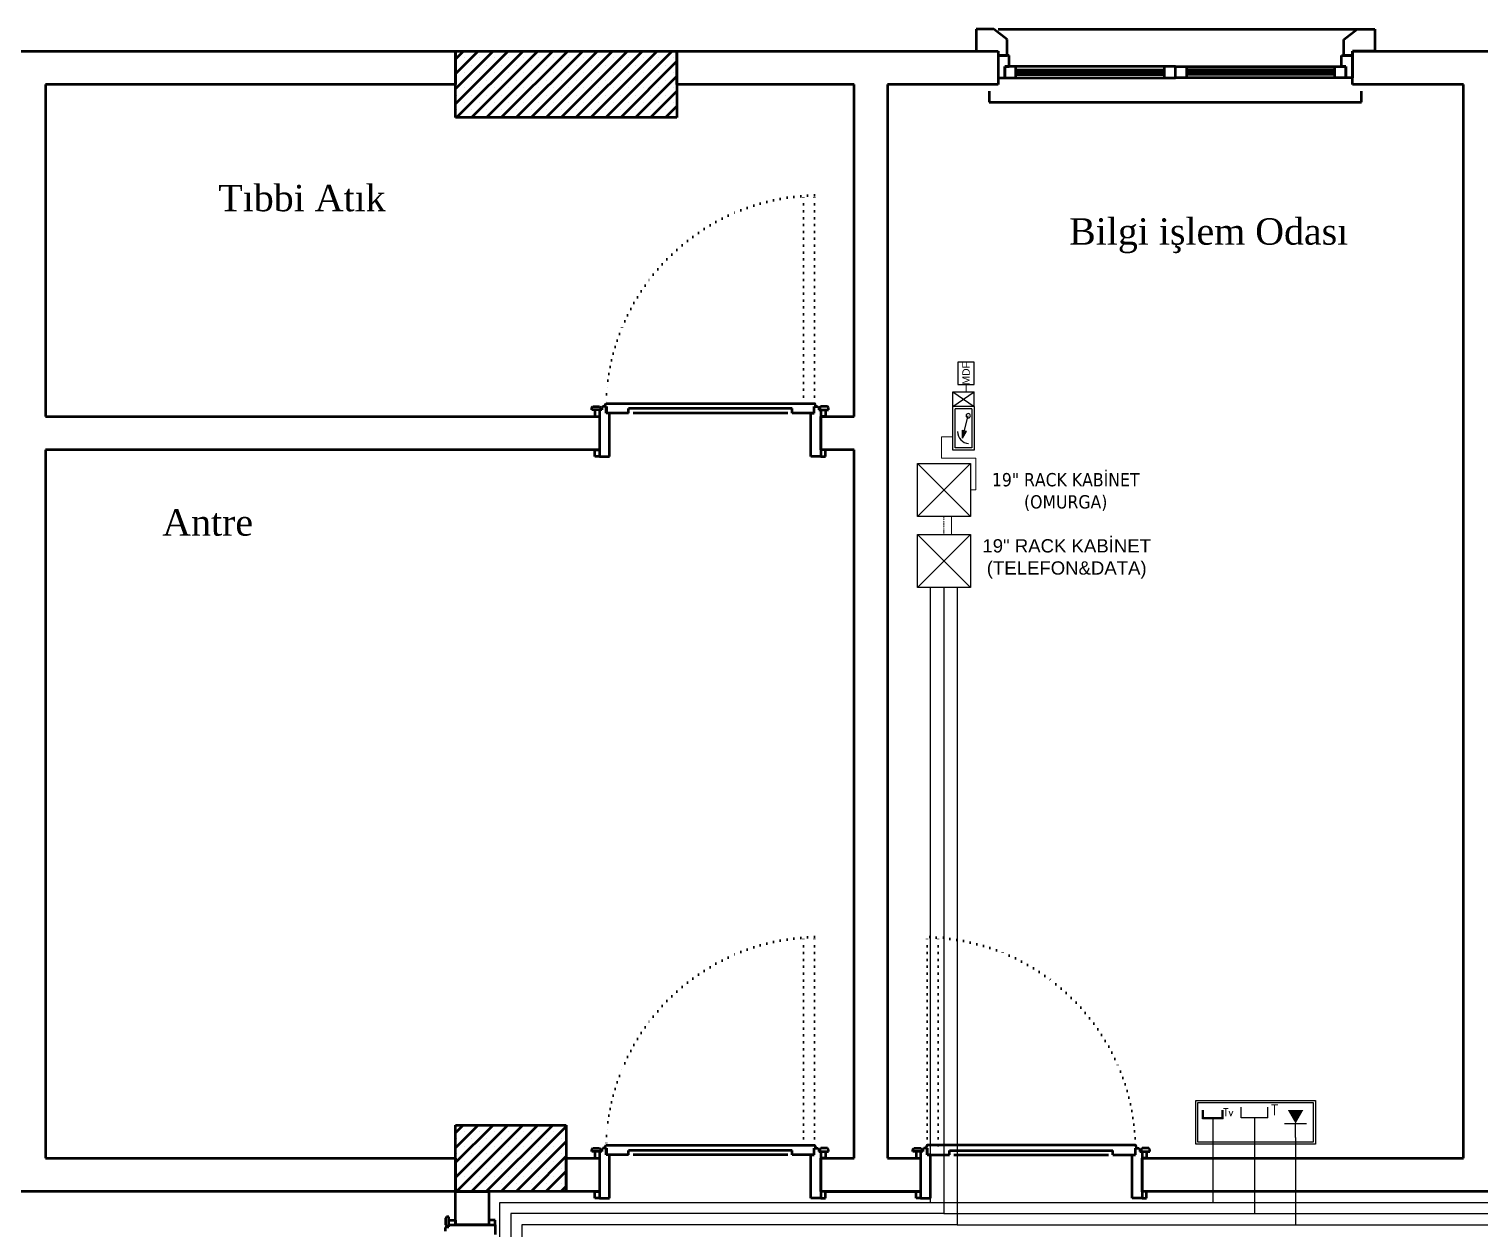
# Model space of a CAD drawing. Header units: millimetres. Extents: x 2046 to 14753, y 2361 to 29276.
# Drawn here: x 4107 to 4762, y 19104 to 19646 of the extents above; entities that cross this region are included whole.
import ezdxf
from ezdxf.enums import TextEntityAlignment as Align

# ---------------------------------------------------------------- set-up
doc = ezdxf.new("R2010")
doc.units = ezdxf.units.MM
for name, pattern in [('ACAD_ISO07W100', [3, 0, -3]), ('DASHDOT', [1, 0.5, -0.25, 0, -0.25]), ('HIDDEN', [0.375, 0.25, -0.125])]:
    doc.linetypes.add(name, pattern=pattern)
for name, color, linetype in [('-GENEL YAZI', 251, 'Continuous'), ('BLK-DATA', 2, 'Continuous'), ('BLK-TELEFON', 8, 'Continuous'), ('BLK-TELEFON YAZI', 9, 'Continuous'), ('telefon', 6, 'Continuous'), ('tv', 4, 'Continuous')]:
    doc.layers.add(name, color=color, linetype=linetype)
for name, color, linetype, lineweight in [('A.O. DUVAR', 7, 'Continuous', 50), ('C_DATA', 6, 'DASHDOT', 0), ('C_TEL', 4, 'HIDDEN', 0), ('C_TV', 3, 'Continuous', 0), ('priz', 12, 'Continuous', 25)]:
    doc.layers.add(name, color=color, linetype=linetype, lineweight=lineweight)
doc.styles.add('2A ELEKTRİK', font='swissl.ttf', dxfattribs={"height": 10})
doc.styles.add('A.O. MALZEME', font='times.ttf', dxfattribs={"height": 10})
doc.styles.add('ROMANS', font='romanstw.shx', dxfattribs={"width": 0.7})

# ---------------------------------------------------------------- blocks, each defined once
blk = doc.blocks.new('*U103')
at = {"layer": 'tv'}
for p, q in [((-7.8, 14.1), (-7.8, 20.6)), ((7.8, 14.1), (-7.8, 14.1)), ((7.8, 14.1), (-7.8, 14.1)), ((-7, 15), (-7, 20.6)), ((7, 15), (-7, 15)), ((0, 14.1), (0, 3.6)), ((7, 15), (7, 20.6)), ((7.8, 14.1), (7.8, 20.6))]:
    blk.add_line(p, q, dxfattribs=at)
blk.add_lwpolyline([(0, 3.6), (0, 0)], dxfattribs=at)
at = {"layer": 'tv', "color": 142, "style": 'ROMANS'}
blk.add_text('Tv', height=5.6, dxfattribs=at).set_placement((7.9, 16.2))
blk = doc.blocks.new('telefon')
at = {"layer": 'telefon'}
for p, q in [((-10, 15), (-10, 23)), ((10, 15), (10, 23)), ((10, 15), (-10, 15)), ((0, 15), (0, 0))]:
    blk.add_line(p, q, dxfattribs=at)
at = {"layer": 'telefon', "color": 142, "style": 'ROMANS'}
blk.add_text('T', height=8, dxfattribs=at).set_placement((12.3, 16.8))
blk = doc.blocks.new('MDF')
at = {"layer": 'BLK-TELEFON YAZI', "color": 2}
blk.add_lwpolyline([(-18.1, 0), (18.1, 0), (18.1, 26.1), (-18.1, 26.1)], close=True, dxfattribs=at)
at = {"layer": 'BLK-TELEFON YAZI', "color": 2, "style": '2A ELEKTRİK'}
blk.add_text('MDF', height=12, dxfattribs=at).set_placement((0, 13.1, 0), align=Align.MIDDLE_CENTER)
blk = doc.blocks.new('TEL. SANT.')
at = {"layer": 'BLK-TELEFON', "color": 2}
for p, q in [((-23.2, 34.2), (-46.9, 34.2)), ((-46.9, 34.2), (-46.9, 0)), ((-46.9, 34.2), (-23.2, 0)), ((-23.2, 34.2), (-46.9, 0)), ((46.9, 34.2), (-23.2, 34.2)), ((-23.2, 0), (-23.2, 34.2)), ((43.3, 30.6), (-19.6, 30.6)), ((-19.6, 3.6), (-19.6, 30.6)), ((43.3, 3.6), (43.3, 30.6)), ((46.9, 0), (46.9, 34.2)), ((-23.2, 0), (-46.9, 0)), ((-23.2, 0), (46.9, 0)), ((-19.6, 3.6), (43.3, 3.6))]:
    blk.add_line(p, q, dxfattribs=at)
at = {"layer": 'BLK-TELEFON YAZI', "color": 2}
for p, q in [((27.8, 19.1), (-8.6, 9.5)), ((27.8, 19.1), (14.8, 18.8)), ((14.8, 18.8), (16.5, 12.6)), ((24, 18.5), (16.1, 17.4)), ((27.8, 19.1), (16.5, 12.6)), ((24.4, 17.8), (16.7, 14.6))]:
    blk.add_line(p, q, dxfattribs=at)
at = {"layer": 'BLK-TELEFON YAZI', "color": 2, "extrusion": (0, 0, -1)}
blk.add_ellipse((17.5, 7.9), major_axis=(13.3, 13.3), ratio=1, start_param=-0.811892, end_param=0.728795, dxfattribs=at)
at = {"layer": 'BLK-TELEFON YAZI', "color": 2}
blk.add_ellipse((-8.6, 9.5), major_axis=(2.49, 2.49), ratio=1, start_param=5.497787, end_param=11.780972, dxfattribs=at)
blk = doc.blocks.new('R. KABİNET')
at = {"layer": 'BLK-DATA', "color": 1}
for p, q in [((-30, 0), (-30, 60)), ((-30, 60), (30, 60)), ((30, 0), (-30, 60)), ((-30, 60), (30, 60)), ((30, 60), (-30, 0)), ((30, 60), (30, 0)), ((30, 0), (-30, 0))]:
    blk.add_line(p, q, dxfattribs=at)
blk = doc.blocks.new('DATA')
at = {"layer": 'BLK-DATA'}
for p, q in [((-10, 12.7), (10, 12.7)), ((0, 0), (0, 12.7))]:
    blk.add_line(p, q, dxfattribs=at)
blk.add_solid([(-7.1, 25.1), (7.1, 25.1), (0, 12.7)], dxfattribs=at)

msp = doc.modelspace()

# ---------------------------------------------------------------- linework, layer by layer
at = {"layer": 'A.O. DUVAR', "ltscale": 100}
for p, q in [((4542.945, 19645.858), (4534.96, 19645.858)), ((4534.96, 19645.858), (4534.96, 19635.858)), ((4542.945, 19645.858), (4534.96, 19645.858)), ((4534.96, 19645.858), (4534.96, 19635.858)), ((4548.96, 19641.06), (4542.945, 19645.858)), ((4548.96, 19641.06), (4542.945, 19645.858)), ((4700.96, 19641.06), (4706.974, 19645.858)), ((4700.96, 19641.06), (4706.974, 19645.858)), ((4706.974, 19645.858), (4714.96, 19645.858)), ((4706.974, 19645.858), (4714.96, 19645.858)), ((4714.96, 19645.858), (4714.96, 19635.858)), ((4714.96, 19645.858), (4714.96, 19635.858)), ((4548.96, 19633.858), (4548.96, 19641.06)), ((4548.96, 19633.858), (4548.96, 19641.06)), ((4700.96, 19633.858), (4700.96, 19641.06)), ((4700.96, 19633.858), (4700.96, 19641.06)), ((4534.96, 19635.858), (4544.96, 19635.858)), ((4534.96, 19635.858), (4544.96, 19635.858)), ((4544.96, 19635.858), (4544.96, 19633.858)), ((4544.96, 19635.858), (4544.96, 19633.858)), ((4544.96, 19633.858), (4548.96, 19633.858)), ((4544.96, 19633.858), (4548.96, 19633.858)), ((4704.96, 19633.858), (4700.96, 19633.858)), ((4704.96, 19633.858), (4700.96, 19633.858)), ((4714.96, 19635.858), (4704.96, 19635.858)), ((4704.96, 19635.858), (4704.96, 19633.858)), ((4714.96, 19635.858), (4704.96, 19635.858)), ((4704.96, 19635.858), (4704.96, 19633.858))]:
    msp.add_line(p, q, dxfattribs=at)
at = {"layer": 'A.O. DUVAR'}
for p, q in [((4544.945, 19645.858), (4706.974, 19645.858)), ((4544.945, 19645.858), (4706.974, 19645.858)), ((3769.96, 19635.858), (4299.96, 19635.858)), ((4299.96, 19635.858), (4399.96, 19635.858)), ((4299.96, 19605.858), (4299.96, 19635.858)), ((4299.96, 19635.858), (4299.96, 19620.858)), ((4399.96, 19635.858), (4399.96, 19605.858)), ((4399.96, 19620.858), (4399.96, 19635.858)), ((4399.96, 19635.858), (4544.96, 19635.858)), ((4544.96, 19635.858), (4544.96, 19620.858)), ((4549.96, 19633.858), (4544.96, 19633.858)), ((4544.96, 19633.858), (4544.96, 19623.858)), ((4549.96, 19633.858), (4544.96, 19633.858)), ((4544.96, 19633.858), (4544.96, 19623.858)), ((4549.96, 19628.858), (4549.96, 19633.858)), ((4549.96, 19628.858), (4549.96, 19633.858)), ((4699.96, 19633.858), (4704.96, 19633.858)), ((4699.96, 19628.858), (4699.96, 19633.858)), ((4699.96, 19633.858), (4704.96, 19633.858)), ((4699.96, 19628.858), (4699.96, 19633.858)), ((4704.96, 19620.858), (4704.96, 19635.858)), ((4704.96, 19635.858), (5039.96, 19635.858)), ((4704.96, 19633.858), (4704.96, 19623.858)), ((4704.96, 19633.858), (4704.96, 19623.858)), ((4544.96, 19623.858), (4547.96, 19623.858)), ((4544.96, 19623.858), (4547.96, 19623.858)), ((4547.96, 19623.858), (4547.96, 19628.858)), ((4547.96, 19628.858), (4549.96, 19628.858)), ((4552.96, 19628.858), (4547.96, 19628.858)), ((4547.96, 19628.858), (4547.96, 19623.858)), ((4547.96, 19623.858), (4547.96, 19628.858)), ((4547.96, 19628.858), (4549.96, 19628.858)), ((4552.96, 19628.858), (4547.96, 19628.858)), ((4547.96, 19628.858), (4547.96, 19623.858)), ((4547.96, 19623.858), (4552.96, 19623.858)), ((4547.96, 19623.858), (4552.96, 19623.858)), ((4619.96, 19628.858), (4552.96, 19628.858)), ((4552.96, 19623.858), (4552.96, 19628.858)), ((4619.96, 19628.858), (4552.96, 19628.858)), ((4552.96, 19623.858), (4552.96, 19628.858)), ((4552.96, 19627.358), (4619.96, 19627.358)), ((4552.96, 19627.358), (4619.96, 19627.358)), ((4552.96, 19626.358), (4619.96, 19626.358)), ((4552.96, 19626.358), (4619.96, 19626.358)), ((4552.96, 19625.358), (4619.96, 19625.358)), ((4552.96, 19625.358), (4619.96, 19625.358)), ((4552.96, 19623.858), (4619.96, 19623.858)), ((4552.96, 19623.858), (4619.96, 19623.858)), ((4624.96, 19628.858), (4619.96, 19628.858)), ((4619.96, 19628.858), (4619.96, 19623.858)), ((4624.96, 19628.858), (4619.96, 19628.858)), ((4619.96, 19628.858), (4619.96, 19623.858)), ((4619.96, 19623.858), (4624.96, 19623.858)), ((4619.96, 19623.858), (4624.96, 19623.858)), ((4624.96, 19623.858), (4624.96, 19628.858)), ((4624.96, 19623.858), (4624.96, 19628.858)), ((4624.96, 19628.858), (4629.96, 19628.858)), ((4624.96, 19623.858), (4624.96, 19628.858)), ((4624.96, 19623.858), (4624.96, 19628.858)), ((4624.96, 19628.858), (4629.96, 19628.858)), ((4629.96, 19623.858), (4624.96, 19623.858)), ((4629.96, 19623.858), (4624.96, 19623.858)), ((4629.96, 19628.858), (4629.96, 19623.858)), ((4629.96, 19628.858), (4696.96, 19628.858)), ((4629.96, 19628.858), (4629.96, 19623.858)), ((4629.96, 19628.858), (4696.96, 19628.858)), ((4696.96, 19627.358), (4629.96, 19627.358)), ((4696.96, 19627.358), (4629.96, 19627.358)), ((4696.96, 19626.358), (4629.96, 19626.358)), ((4696.96, 19626.358), (4629.96, 19626.358)), ((4696.96, 19625.358), (4629.96, 19625.358)), ((4696.96, 19625.358), (4629.96, 19625.358)), ((4696.96, 19623.858), (4629.96, 19623.858)), ((4696.96, 19623.858), (4629.96, 19623.858)), ((4696.96, 19623.858), (4696.96, 19628.858)), ((4696.96, 19628.858), (4701.96, 19628.858)), ((4696.96, 19623.858), (4696.96, 19628.858)), ((4696.96, 19628.858), (4701.96, 19628.858)), ((4701.96, 19623.858), (4696.96, 19623.858)), ((4701.96, 19623.858), (4696.96, 19623.858)), ((4701.96, 19628.858), (4699.96, 19628.858)), ((4701.96, 19628.858), (4699.96, 19628.858)), ((4701.96, 19623.858), (4701.96, 19628.858)), ((4701.96, 19628.858), (4701.96, 19623.858)), ((4701.96, 19623.858), (4701.96, 19628.858)), ((4701.96, 19628.858), (4701.96, 19623.858)), ((4704.96, 19623.858), (4701.96, 19623.858)), ((4704.96, 19623.858), (4701.96, 19623.858)), ((4299.96, 19620.858), (4114.96, 19620.858)), ((4114.96, 19620.858), (4114.96, 19470.858)), ((4479.96, 19620.858), (4399.96, 19620.858)), ((4479.96, 19470.857), (4479.96, 19620.858)), ((4494.96, 19620.858), (4494.959, 19135.86)), ((4544.96, 19620.858), (4494.96, 19620.858)), ((4540.96, 19617.858), (4540.96, 19612.858)), ((4540.96, 19617.858), (4540.96, 19612.858)), ((4754.959, 19620.858), (4704.96, 19620.858)), ((4708.96, 19612.858), (4708.96, 19617.858)), ((4708.96, 19612.858), (4708.96, 19617.858)), ((4754.959, 19135.859), (4754.959, 19620.858)), ((4540.96, 19612.858), (4708.96, 19612.858)), ((4540.96, 19612.858), (4708.96, 19612.858)), ((4399.96, 19605.858), (4299.96, 19605.858)), ((4361.479, 19474.857), (4361.979, 19475.357)), ((4361.479, 19473.907), (4361.479, 19474.857)), ((4365.479, 19473.907), (4361.479, 19473.907)), ((4361.979, 19475.357), (4364.979, 19475.357)), ((4364.956, 19473.857), (4362.956, 19473.857)), ((4362.956, 19473.857), (4362.956, 19470.857)), ((4364.956, 19473.857), (4364.956, 19470.857)), ((4365.979, 19473.857), (4364.956, 19473.857)), ((4364.979, 19475.357), (4365.479, 19474.857)), ((4365.479, 19474.857), (4365.479, 19473.907)), ((4366.479, 19475.357), (4365.979, 19474.857)), ((4365.979, 19474.857), (4365.979, 19473.857)), ((4367.956, 19475.357), (4366.479, 19475.357)), ((4367.456, 19475.919), (4367.956, 19476.785)), ((4367.456, 19475.419), (4367.456, 19475.919)), ((4367.456, 19475.419), (4368.141, 19475.418)), ((4367.956, 19476.785), (4462.008, 19476.785)), ((4367.956, 19472.357), (4367.956, 19475.357)), ((4368.141, 19475.418), (4368.141, 19472.419)), ((4451.956, 19474.419), (4378.141, 19474.419)), ((4378.141, 19472.419), (4378.141, 19474.419)), ((4451.956, 19472.423), (4451.956, 19474.419)), ((4462.508, 19475.419), (4461.883, 19475.419)), ((4461.883, 19472.418), (4461.883, 19475.419)), ((4461.956, 19475.357), (4463.508, 19475.357)), ((4461.956, 19472.357), (4461.956, 19475.357)), ((4462.008, 19476.785), (4462.508, 19475.919)), ((4462.508, 19475.919), (4462.508, 19475.419)), ((4463.508, 19475.357), (4464.008, 19474.857)), ((4464.008, 19474.857), (4464.008, 19473.857)), ((4464.008, 19473.857), (4464.956, 19473.857)), ((4464.934, 19475.357), (4464.434, 19474.857)), ((4464.434, 19474.857), (4464.434, 19473.907)), ((4464.434, 19473.907), (4468.434, 19473.907)), ((4467.934, 19475.357), (4464.934, 19475.357)), ((4464.956, 19473.857), (4466.956, 19473.857)), ((4464.956, 19473.857), (4464.956, 19470.857)), ((4466.956, 19473.857), (4466.956, 19470.857)), ((4468.434, 19474.857), (4467.934, 19475.357)), ((4468.434, 19473.907), (4468.434, 19474.857)), ((4114.96, 19470.858), (4364.96, 19470.857)), ((4362.956, 19470.857), (4364.956, 19470.857)), ((4364.956, 19470.857), (4364.956, 19455.857)), ((4364.96, 19470.857), (4364.96, 19455.857)), ((4369.456, 19472.357), (4367.956, 19472.357)), ((4378.141, 19472.419), (4368.141, 19472.419)), ((4369.456, 19452.857), (4369.456, 19472.357)), ((4449.956, 19472.419), (4380.141, 19472.419)), ((4458.956, 19472.419), (4451.956, 19472.419)), ((4461.883, 19472.418), (4458.956, 19472.419)), ((4460.456, 19452.857), (4460.456, 19472.357)), ((4460.456, 19472.357), (4461.956, 19472.357)), ((4464.956, 19470.857), (4464.956, 19455.857)), ((4466.956, 19470.857), (4464.956, 19470.857)), ((4464.96, 19470.857), (4479.96, 19470.857)), ((4464.96, 19455.857), (4464.96, 19470.857)), ((4364.96, 19455.857), (4114.96, 19455.858)), ((4114.96, 19455.858), (4114.96, 19135.858)), ((4362.956, 19452.857), (4362.956, 19455.857)), ((4362.956, 19455.857), (4364.956, 19455.857)), ((4364.956, 19455.857), (4364.956, 19452.857)), ((4466.956, 19455.857), (4464.956, 19455.857)), ((4464.956, 19455.857), (4464.956, 19452.857)), ((4479.96, 19455.857), (4464.96, 19455.857)), ((4466.956, 19452.857), (4466.956, 19455.857)), ((4479.959, 19135.86), (4479.96, 19455.857)), ((4364.956, 19452.857), (4362.956, 19452.857)), ((4364.956, 19452.857), (4369.456, 19452.857)), ((4464.956, 19452.857), (4460.456, 19452.857)), ((4464.956, 19452.857), (4466.956, 19452.857)), ((4299.96, 19120.858), (4299.96, 19150.858)), ((4299.96, 19150.858), (4349.96, 19150.858)), ((4349.96, 19150.858), (4349.96, 19120.858)), ((4361.479, 19139.86), (4361.979, 19140.36)), ((4361.479, 19138.91), (4361.479, 19139.86)), ((4361.979, 19140.36), (4364.979, 19140.36)), ((4364.979, 19140.36), (4365.479, 19139.86)), ((4365.479, 19139.86), (4365.479, 19138.91)), ((4366.479, 19140.36), (4365.979, 19139.86)), ((4365.979, 19139.86), (4365.979, 19138.86)), ((4367.956, 19140.36), (4366.479, 19140.36)), ((4367.456, 19140.922), (4367.956, 19141.788)), ((4367.456, 19140.422), (4367.456, 19140.922)), ((4367.456, 19140.422), (4368.141, 19140.421)), ((4367.956, 19141.788), (4462.008, 19141.788)), ((4367.956, 19137.36), (4367.956, 19140.36)), ((4368.141, 19140.421), (4368.141, 19137.422)), ((4451.956, 19139.422), (4378.141, 19139.422)), ((4378.141, 19137.422), (4378.141, 19139.422)), ((4451.956, 19137.426), (4451.956, 19139.422)), ((4462.508, 19140.422), (4461.883, 19140.422)), ((4461.883, 19137.421), (4461.883, 19140.422)), ((4461.956, 19140.36), (4463.508, 19140.36)), ((4461.956, 19137.36), (4461.956, 19140.36)), ((4462.008, 19141.788), (4462.508, 19140.922)), ((4462.508, 19140.922), (4462.508, 19140.422)), ((4463.508, 19140.36), (4464.008, 19139.86)), ((4464.008, 19139.86), (4464.008, 19138.86)), ((4464.934, 19140.36), (4464.434, 19139.86)), ((4464.434, 19139.86), (4464.434, 19138.91)), ((4467.934, 19140.36), (4464.934, 19140.36)), ((4468.434, 19139.86), (4467.934, 19140.36)), ((4468.434, 19138.91), (4468.434, 19139.86)), ((4506.481, 19139.86), (4506.981, 19140.36)), ((4506.481, 19138.91), (4506.481, 19139.86)), ((4506.981, 19140.36), (4509.981, 19140.36)), ((4509.981, 19140.36), (4510.481, 19139.86)), ((4510.481, 19139.86), (4510.481, 19138.91)), ((4511.406, 19140.36), (4510.906, 19139.86)), ((4510.906, 19139.86), (4510.906, 19138.86)), ((4512.959, 19140.36), (4511.406, 19140.36)), ((4512.906, 19141.788), (4512.406, 19140.922)), ((4512.406, 19140.922), (4512.406, 19140.422)), ((4512.406, 19140.422), (4513.031, 19140.422)), ((4606.959, 19141.788), (4512.906, 19141.788)), ((4512.959, 19137.36), (4512.959, 19140.36)), ((4513.031, 19137.421), (4513.031, 19140.422)), ((4522.959, 19139.422), (4596.774, 19139.422)), ((4522.959, 19137.426), (4522.959, 19139.422)), ((4596.774, 19137.422), (4596.774, 19139.422)), ((4607.459, 19140.422), (4606.774, 19140.421)), ((4606.774, 19140.421), (4606.774, 19137.422)), ((4607.459, 19140.922), (4606.959, 19141.788)), ((4606.959, 19137.36), (4606.959, 19140.36)), ((4606.959, 19140.36), (4608.436, 19140.36)), ((4607.459, 19140.422), (4607.459, 19140.922)), ((4608.436, 19140.36), (4608.936, 19139.86)), ((4608.936, 19139.86), (4608.936, 19138.86)), ((4609.936, 19140.36), (4609.436, 19139.86)), ((4609.436, 19139.86), (4609.436, 19138.91)), ((4612.936, 19140.36), (4609.936, 19140.36)), ((4613.436, 19139.86), (4612.936, 19140.36)), ((4613.436, 19138.91), (4613.436, 19139.86)), ((4114.96, 19135.858), (4299.96, 19135.858)), ((4299.96, 19135.858), (4299.96, 19120.858)), ((4349.96, 19120.858), (4349.96, 19135.858)), ((4349.96, 19135.858), (4364.956, 19135.858)), ((4365.479, 19138.91), (4361.479, 19138.91)), ((4364.956, 19138.86), (4362.956, 19138.86)), ((4362.956, 19138.86), (4362.956, 19135.86)), ((4362.956, 19135.86), (4364.956, 19135.86)), ((4364.956, 19138.86), (4364.956, 19135.86)), ((4365.979, 19138.86), (4364.956, 19138.86)), ((4364.956, 19135.86), (4364.956, 19120.86)), ((4364.956, 19135.858), (4364.956, 19120.858)), ((4369.456, 19137.36), (4367.956, 19137.36)), ((4378.141, 19137.422), (4368.141, 19137.422)), ((4369.456, 19117.86), (4369.456, 19137.36)), ((4449.956, 19137.422), (4380.141, 19137.422)), ((4458.956, 19137.422), (4451.956, 19137.422)), ((4461.883, 19137.421), (4458.956, 19137.422)), ((4460.456, 19117.86), (4460.456, 19137.36)), ((4460.456, 19137.36), (4461.956, 19137.36)), ((4464.008, 19138.86), (4464.956, 19138.86)), ((4464.434, 19138.91), (4468.434, 19138.91)), ((4464.956, 19138.86), (4466.956, 19138.86)), ((4464.956, 19138.86), (4464.956, 19135.86)), ((4464.956, 19135.86), (4464.956, 19120.86)), ((4466.956, 19135.86), (4464.956, 19135.86)), ((4464.956, 19120.86), (4464.956, 19135.86)), ((4464.956, 19135.86), (4479.959, 19135.86)), ((4466.956, 19138.86), (4466.956, 19135.86)), ((4494.959, 19135.86), (4509.959, 19135.86)), ((4510.481, 19138.91), (4506.481, 19138.91)), ((4509.959, 19138.86), (4507.959, 19138.86)), ((4507.959, 19138.86), (4507.959, 19135.86)), ((4507.959, 19135.86), (4509.959, 19135.86)), ((4510.906, 19138.86), (4509.959, 19138.86)), ((4509.959, 19138.86), (4509.959, 19135.86)), ((4509.959, 19135.86), (4509.959, 19120.86)), ((4509.959, 19135.86), (4509.959, 19120.86)), ((4514.459, 19137.36), (4512.959, 19137.36)), ((4513.031, 19137.421), (4515.959, 19137.422)), ((4514.459, 19117.86), (4514.459, 19137.36)), ((4515.959, 19137.422), (4522.959, 19137.422)), ((4524.959, 19137.422), (4594.774, 19137.422)), ((4596.774, 19137.422), (4606.774, 19137.422)), ((4605.459, 19117.86), (4605.459, 19137.36)), ((4605.459, 19137.36), (4606.959, 19137.36)), ((4608.936, 19138.86), (4609.959, 19138.86)), ((4609.436, 19138.91), (4613.436, 19138.91)), ((4609.959, 19138.86), (4609.959, 19135.86)), ((4609.959, 19138.86), (4611.959, 19138.86)), ((4609.959, 19135.86), (4609.959, 19120.86)), ((4611.959, 19135.86), (4609.959, 19135.86)), ((4609.959, 19120.86), (4609.959, 19135.86)), ((4609.959, 19135.86), (4754.959, 19135.859)), ((4611.959, 19138.86), (4611.959, 19135.86)), ((4299.96, 19120.858), (4084.96, 19120.858)), ((4349.96, 19120.858), (4299.96, 19120.858)), ((4299.96, 19120.858), (4314.96, 19120.858)), ((4299.96, 19105.858), (4299.96, 19120.858)), ((4314.96, 19120.858), (4314.96, 19105.858)), ((4364.956, 19120.858), (4349.96, 19120.858)), ((4362.956, 19117.86), (4362.956, 19120.86)), ((4362.956, 19120.86), (4364.956, 19120.86)), ((4364.956, 19120.86), (4364.956, 19117.86)), ((4466.956, 19120.86), (4464.956, 19120.86)), ((4464.956, 19120.86), (4464.956, 19117.86)), ((4509.959, 19120.86), (4464.956, 19120.86)), ((4466.956, 19120.86), (4509.959, 19120.86)), ((4466.956, 19117.86), (4466.956, 19120.86)), ((4507.959, 19117.86), (4507.959, 19120.86)), ((4507.959, 19120.86), (4509.959, 19120.86)), ((4509.959, 19120.86), (4509.959, 19117.86)), ((4611.959, 19120.86), (4609.959, 19120.86)), ((4609.959, 19120.86), (4609.959, 19117.86)), ((4784.959, 19120.859), (4609.959, 19120.86)), ((4611.959, 19117.86), (4611.959, 19120.86)), ((4364.956, 19117.86), (4362.956, 19117.86)), ((4364.956, 19117.86), (4369.456, 19117.86)), ((4464.956, 19117.86), (4460.456, 19117.86)), ((4464.956, 19117.86), (4466.956, 19117.86)), ((4509.959, 19117.86), (4507.959, 19117.86)), ((4509.959, 19117.86), (4514.459, 19117.86)), ((4609.959, 19117.86), (4605.459, 19117.86)), ((4609.959, 19117.86), (4611.959, 19117.86)), ((4295.96, 19109.336), (4295.46, 19108.836)), ((4295.46, 19108.836), (4295.46, 19105.836)), ((4296.91, 19109.336), (4295.96, 19109.336)), ((4296.91, 19105.336), (4296.91, 19109.336)), ((4296.96, 19105.858), (4296.96, 19107.858)), ((4296.96, 19107.858), (4299.96, 19107.858)), ((4299.96, 19107.858), (4299.96, 19105.858)), ((4317.96, 19107.858), (4314.96, 19107.858)), ((4314.96, 19107.858), (4314.96, 19105.858)), ((4317.96, 19105.858), (4317.96, 19107.858)), ((4295.46, 19105.836), (4295.96, 19105.336)), ((4295.46, 19104.411), (4295.96, 19104.911)), ((4295.46, 19102.858), (4295.46, 19104.411)), ((4295.96, 19105.336), (4296.91, 19105.336)), ((4295.96, 19104.911), (4296.96, 19104.911)), ((4296.96, 19104.911), (4296.96, 19105.858)), ((4296.96, 19105.858), (4299.96, 19105.858)), ((4299.96, 19105.858), (4314.96, 19105.858)), ((4314.96, 19105.858), (4299.96, 19105.858)), ((4314.96, 19105.858), (4317.96, 19105.858)), ((4317.96, 19105.858), (4317.96, 19101.358))]:
    msp.add_line(p, q, dxfattribs=at)
at = {"layer": 'A.O. DUVAR', "linetype": 'Continuous', "ltscale": 10}
for p, q in [((4299.96, 19632.296), (4303.523, 19635.858)), ((4299.96, 19625.561), (4310.258, 19635.858)), ((4299.96, 19618.826), (4316.993, 19635.858)), ((4299.96, 19612.09), (4323.728, 19635.858)), ((4300.463, 19605.858), (4330.463, 19635.858)), ((4303.917, 19632.885), (4303.917, 19632.885)), ((4307.199, 19605.858), (4337.199, 19635.858)), ((4310.652, 19632.885), (4310.652, 19632.885)), ((4313.934, 19605.858), (4343.934, 19635.858)), ((4317.387, 19632.885), (4317.387, 19632.885)), ((4320.669, 19605.858), (4350.669, 19635.858)), ((4324.123, 19632.885), (4324.123, 19632.885)), ((4327.404, 19605.858), (4357.404, 19635.858)), ((4330.858, 19632.885), (4330.858, 19632.885)), ((4334.139, 19605.858), (4364.139, 19635.858)), ((4337.593, 19632.885), (4337.593, 19632.885)), ((4340.875, 19605.858), (4370.875, 19635.858)), ((4344.328, 19632.885), (4344.328, 19632.885)), ((4347.61, 19605.858), (4377.61, 19635.858)), ((4351.063, 19632.885), (4351.063, 19632.885)), ((4354.345, 19605.858), (4384.345, 19635.858)), ((4357.798, 19632.885), (4357.798, 19632.885)), ((4361.08, 19605.858), (4391.08, 19635.858)), ((4364.534, 19632.885), (4364.534, 19632.885)), ((4367.815, 19605.858), (4397.815, 19635.858)), ((4371.269, 19632.885), (4371.269, 19632.885)), ((4374.551, 19605.858), (4399.96, 19631.268)), ((4378.004, 19632.885), (4378.004, 19632.885)), ((4384.739, 19632.885), (4384.739, 19632.885)), ((4391.474, 19632.885), (4391.474, 19632.885)), ((4398.21, 19632.885), (4398.21, 19632.885)), ((4300.549, 19629.517), (4300.549, 19629.517)), ((4303.917, 19626.15), (4303.917, 19626.15)), ((4307.285, 19629.517), (4307.285, 19629.517)), ((4310.652, 19626.15), (4310.652, 19626.15)), ((4314.02, 19629.517), (4314.02, 19629.517)), ((4317.387, 19626.15), (4317.387, 19626.15)), ((4320.755, 19629.517), (4320.755, 19629.517)), ((4324.123, 19626.15), (4324.123, 19626.15)), ((4327.49, 19629.517), (4327.49, 19629.517)), ((4330.858, 19626.15), (4330.858, 19626.15)), ((4334.225, 19629.517), (4334.225, 19629.517)), ((4337.593, 19626.15), (4337.593, 19626.15)), ((4340.96, 19629.517), (4340.96, 19629.517)), ((4344.328, 19626.15), (4344.328, 19626.15)), ((4347.696, 19629.517), (4347.696, 19629.517)), ((4351.063, 19626.15), (4351.063, 19626.15)), ((4354.431, 19629.517), (4354.431, 19629.517)), ((4357.798, 19626.15), (4357.798, 19626.15)), ((4361.166, 19629.517), (4361.166, 19629.517)), ((4364.534, 19626.15), (4364.534, 19626.15)), ((4367.901, 19629.517), (4367.901, 19629.517)), ((4371.269, 19626.15), (4371.269, 19626.15)), ((4374.636, 19629.517), (4374.636, 19629.517)), ((4378.004, 19626.15), (4378.004, 19626.15)), ((4381.286, 19605.858), (4399.96, 19624.533)), ((4381.372, 19629.517), (4381.372, 19629.517)), ((4384.739, 19626.15), (4384.739, 19626.15)), ((4388.107, 19629.517), (4388.107, 19629.517)), ((4391.474, 19626.15), (4391.474, 19626.15)), ((4394.842, 19629.517), (4394.842, 19629.517)), ((4398.21, 19626.15), (4398.21, 19626.15)), ((4300.549, 19622.782), (4300.549, 19622.782)), ((4303.917, 19619.415), (4303.917, 19619.415)), ((4307.285, 19622.782), (4307.285, 19622.782)), ((4310.652, 19619.415), (4310.652, 19619.415)), ((4314.02, 19622.782), (4314.02, 19622.782)), ((4317.387, 19619.415), (4317.387, 19619.415)), ((4320.755, 19622.782), (4320.755, 19622.782)), ((4324.123, 19619.415), (4324.123, 19619.415)), ((4327.49, 19622.782), (4327.49, 19622.782)), ((4330.858, 19619.415), (4330.858, 19619.415)), ((4334.225, 19622.782), (4334.225, 19622.782)), ((4337.593, 19619.415), (4337.593, 19619.415)), ((4340.96, 19622.782), (4340.96, 19622.782)), ((4344.328, 19619.415), (4344.328, 19619.415)), ((4347.696, 19622.782), (4347.696, 19622.782)), ((4351.063, 19619.415), (4351.063, 19619.415)), ((4354.431, 19622.782), (4354.431, 19622.782)), ((4357.798, 19619.415), (4357.798, 19619.415)), ((4361.166, 19622.782), (4361.166, 19622.782)), ((4364.534, 19619.415), (4364.534, 19619.415)), ((4367.901, 19622.782), (4367.901, 19622.782)), ((4371.269, 19619.415), (4371.269, 19619.415)), ((4374.636, 19622.782), (4374.636, 19622.782)), ((4378.004, 19619.415), (4378.004, 19619.415)), ((4381.372, 19622.782), (4381.372, 19622.782)), ((4384.739, 19619.415), (4384.739, 19619.415)), ((4388.021, 19605.858), (4399.96, 19617.798)), ((4388.107, 19622.782), (4388.107, 19622.782)), ((4391.474, 19619.415), (4391.474, 19619.415)), ((4394.842, 19622.782), (4394.842, 19622.782)), ((4398.21, 19619.415), (4398.21, 19619.415)), ((4300.549, 19616.047), (4300.549, 19616.047)), ((4303.917, 19612.679), (4303.917, 19612.679)), ((4307.285, 19616.047), (4307.285, 19616.047)), ((4310.652, 19612.679), (4310.652, 19612.679)), ((4314.02, 19616.047), (4314.02, 19616.047)), ((4317.387, 19612.679), (4317.387, 19612.679)), ((4320.755, 19616.047), (4320.755, 19616.047)), ((4324.123, 19612.679), (4324.123, 19612.679)), ((4327.49, 19616.047), (4327.49, 19616.047)), ((4330.858, 19612.679), (4330.858, 19612.679)), ((4334.225, 19616.047), (4334.225, 19616.047)), ((4337.593, 19612.679), (4337.593, 19612.679)), ((4340.96, 19616.047), (4340.96, 19616.047)), ((4344.328, 19612.679), (4344.328, 19612.679)), ((4347.696, 19616.047), (4347.696, 19616.047)), ((4351.063, 19612.679), (4351.063, 19612.679)), ((4354.431, 19616.047), (4354.431, 19616.047)), ((4357.798, 19612.679), (4357.798, 19612.679)), ((4361.166, 19616.047), (4361.166, 19616.047)), ((4364.534, 19612.679), (4364.534, 19612.679)), ((4367.901, 19616.047), (4367.901, 19616.047)), ((4371.269, 19612.679), (4371.269, 19612.679)), ((4374.636, 19616.047), (4374.636, 19616.047)), ((4378.004, 19612.679), (4378.004, 19612.679)), ((4381.372, 19616.047), (4381.372, 19616.047)), ((4384.739, 19612.679), (4384.739, 19612.679)), ((4388.107, 19616.047), (4388.107, 19616.047)), ((4391.474, 19612.679), (4391.474, 19612.679)), ((4394.756, 19605.858), (4399.96, 19611.063)), ((4394.842, 19616.047), (4394.842, 19616.047)), ((4398.21, 19612.679), (4398.21, 19612.679)), ((4300.549, 19609.312), (4300.549, 19609.312)), ((4303.917, 19605.944), (4303.917, 19605.944)), ((4307.285, 19609.312), (4307.285, 19609.312)), ((4310.652, 19605.944), (4310.652, 19605.944)), ((4314.02, 19609.312), (4314.02, 19609.312)), ((4317.387, 19605.944), (4317.387, 19605.944)), ((4320.755, 19609.312), (4320.755, 19609.312)), ((4324.123, 19605.944), (4324.123, 19605.944)), ((4327.49, 19609.312), (4327.49, 19609.312)), ((4330.858, 19605.944), (4330.858, 19605.944)), ((4334.225, 19609.312), (4334.225, 19609.312)), ((4337.593, 19605.944), (4337.593, 19605.944)), ((4340.96, 19609.312), (4340.96, 19609.312)), ((4344.328, 19605.944), (4344.328, 19605.944)), ((4347.696, 19609.312), (4347.696, 19609.312)), ((4351.063, 19605.944), (4351.063, 19605.944)), ((4354.431, 19609.312), (4354.431, 19609.312)), ((4357.798, 19605.944), (4357.798, 19605.944)), ((4361.166, 19609.312), (4361.166, 19609.312)), ((4364.534, 19605.944), (4364.534, 19605.944)), ((4367.901, 19609.312), (4367.901, 19609.312)), ((4371.269, 19605.944), (4371.269, 19605.944)), ((4374.636, 19609.312), (4374.636, 19609.312)), ((4378.004, 19605.944), (4378.004, 19605.944)), ((4381.372, 19609.312), (4381.372, 19609.312)), ((4384.739, 19605.944), (4384.739, 19605.944)), ((4388.107, 19609.312), (4388.107, 19609.312)), ((4391.474, 19605.944), (4391.474, 19605.944)), ((4394.842, 19609.312), (4394.842, 19609.312)), ((4398.21, 19605.944), (4398.21, 19605.944)), ((4299.96, 19147.362), (4303.457, 19150.858)), ((4299.96, 19140.627), (4310.192, 19150.858)), ((4299.96, 19133.892), (4316.927, 19150.858)), ((4299.96, 19127.157), (4323.662, 19150.858)), ((4300.397, 19120.858), (4330.397, 19150.858)), ((4303.917, 19147.951), (4303.917, 19147.951)), ((4307.133, 19120.858), (4337.133, 19150.858)), ((4310.652, 19147.951), (4310.652, 19147.951)), ((4313.868, 19120.858), (4343.868, 19150.858)), ((4317.387, 19147.951), (4317.387, 19147.951)), ((4320.603, 19120.858), (4349.96, 19150.216)), ((4324.123, 19147.951), (4324.123, 19147.951)), ((4330.858, 19147.951), (4330.858, 19147.951)), ((4337.593, 19147.951), (4337.593, 19147.951)), ((4344.328, 19147.951), (4344.328, 19147.951)), ((4300.549, 19144.584), (4300.549, 19144.584)), ((4303.917, 19141.216), (4303.917, 19141.216)), ((4307.285, 19144.584), (4307.285, 19144.584)), ((4310.652, 19141.216), (4310.652, 19141.216)), ((4314.02, 19144.584), (4314.02, 19144.584)), ((4317.387, 19141.216), (4317.387, 19141.216)), ((4320.755, 19144.584), (4320.755, 19144.584)), ((4324.123, 19141.216), (4324.123, 19141.216)), ((4327.338, 19120.858), (4349.96, 19143.481)), ((4327.49, 19144.584), (4327.49, 19144.584)), ((4330.858, 19141.216), (4330.858, 19141.216)), ((4334.225, 19144.584), (4334.225, 19144.584)), ((4337.593, 19141.216), (4337.593, 19141.216)), ((4340.96, 19144.584), (4340.96, 19144.584)), ((4344.328, 19141.216), (4344.328, 19141.216)), ((4347.696, 19144.584), (4347.696, 19144.584)), ((4300.549, 19137.848), (4300.549, 19137.848)), ((4303.917, 19134.481), (4303.917, 19134.481)), ((4307.285, 19137.848), (4307.285, 19137.848)), ((4310.652, 19134.481), (4310.652, 19134.481)), ((4314.02, 19137.848), (4314.02, 19137.848)), ((4317.387, 19134.481), (4317.387, 19134.481)), ((4320.755, 19137.848), (4320.755, 19137.848)), ((4324.123, 19134.481), (4324.123, 19134.481)), ((4327.49, 19137.848), (4327.49, 19137.848)), ((4330.858, 19134.481), (4330.858, 19134.481)), ((4334.073, 19120.858), (4349.96, 19136.745)), ((4334.225, 19137.848), (4334.225, 19137.848)), ((4337.593, 19134.481), (4337.593, 19134.481)), ((4340.96, 19137.848), (4340.96, 19137.848)), ((4344.328, 19134.481), (4344.328, 19134.481)), ((4347.696, 19137.848), (4347.696, 19137.848)), ((4300.549, 19131.113), (4300.549, 19131.113)), ((4303.917, 19127.746), (4303.917, 19127.746)), ((4307.285, 19131.113), (4307.285, 19131.113)), ((4310.652, 19127.746), (4310.652, 19127.746)), ((4314.02, 19131.113), (4314.02, 19131.113)), ((4317.387, 19127.746), (4317.387, 19127.746)), ((4320.755, 19131.113), (4320.755, 19131.113)), ((4324.123, 19127.746), (4324.123, 19127.746)), ((4327.49, 19131.113), (4327.49, 19131.113)), ((4330.858, 19127.746), (4330.858, 19127.746)), ((4334.225, 19131.113), (4334.225, 19131.113)), ((4337.593, 19127.746), (4337.593, 19127.746)), ((4340.808, 19120.858), (4349.96, 19130.01)), ((4340.96, 19131.113), (4340.96, 19131.113)), ((4344.328, 19127.746), (4344.328, 19127.746)), ((4347.696, 19131.113), (4347.696, 19131.113)), ((4300.549, 19124.378), (4300.549, 19124.378)), ((4303.917, 19121.01), (4303.917, 19121.01)), ((4307.285, 19124.378), (4307.285, 19124.378)), ((4310.652, 19121.01), (4310.652, 19121.01)), ((4314.02, 19124.378), (4314.02, 19124.378)), ((4317.387, 19121.01), (4317.387, 19121.01)), ((4320.755, 19124.378), (4320.755, 19124.378)), ((4324.123, 19121.01), (4324.123, 19121.01)), ((4327.49, 19124.378), (4327.49, 19124.378)), ((4330.858, 19121.01), (4330.858, 19121.01)), ((4334.225, 19124.378), (4334.225, 19124.378)), ((4337.593, 19121.01), (4337.593, 19121.01)), ((4340.96, 19124.378), (4340.96, 19124.378)), ((4344.328, 19121.01), (4344.328, 19121.01)), ((4347.544, 19120.858), (4349.96, 19123.275)), ((4347.696, 19124.378), (4347.696, 19124.378))]:
    msp.add_line(p, q, dxfattribs=at)
at = {"layer": 'A.O. DUVAR', "linetype": 'ACAD_ISO07W100'}
for p, q in [((4457.008, 19476.785), (4457.008, 19570.785)), ((4462.008, 19476.785), (4462.008, 19570.785)), ((4457.008, 19141.788), (4457.008, 19235.788)), ((4462.008, 19141.788), (4462.008, 19235.788)), ((4512.906, 19141.788), (4512.906, 19235.788)), ((4517.906, 19141.788), (4517.906, 19235.788))]:
    msp.add_line(p, q, dxfattribs=at)
for centre, start, end in [((4464.239, 19474.553), 91.327957, 178.639954), ((4464.239, 19139.556), 91.327957, 178.639954), ((4510.676, 19139.556), 1.360046, 88.672043)]:
    msp.add_arc(centre, 96.258, start, end, dxfattribs=at)
at = {"layer": 'A.O. DUVAR'}
for p in [(4364.956, 19455.857), (4364.956, 19120.86), (4609.959, 19120.86)]:
    msp.add_point(p, dxfattribs=at)
at = {"layer": 'BLK-DATA'}
for points in [[(4532.472, 19393.584), (4526.472, 19393.584), (4526.472, 19110.86), (4526.472, 19105.86), (4329.96, 19105.86), (4329.96, 18815.86), (4284.96, 18815.86), (4284.96, 18770.86), (3784.96, 18770.86), (3784.96, 18755.86), (3724.96, 18755.86), (3724.96, 18770.86), (3381.829, 18770.86)], [(4526.472, 19105.86), (4779.959, 19105.86), (4784.959, 19105.86), (4784.959, 19339.974)], [(4679.208, 19145.176), (4679.208, 19105.86)]]:
    msp.add_lwpolyline(points, dxfattribs=at)
at = {"layer": 'C_DATA'}
msp.add_line((4520.472, 19417.584), (4520.472, 19425.688), dxfattribs=at)
at = {"layer": 'C_TEL', "color": 2, "linetype": 'ByBlock'}
for p, q in [((4519.406, 19461.714), (4519.406, 19452.088)), ((4524.557, 19461.714, 0), (4519.406, 19461.714)), ((4534.872, 19452.088), (4519.406, 19452.088)), ((4534.872, 19452.088), (4534.872, 19437.688)), ((4532.472, 19437.688), (4534.872, 19437.688))]:
    msp.add_line(p, q, dxfattribs=at)
at = {"layer": 'C_TEL'}
msp.add_line((4523.856, 19417.584), (4523.856, 19425.688), dxfattribs=at)
at = {"layer": 'C_TV', "elevation": 0}
msp.add_lwpolyline([(4530.469, 19485.302), (4530.469, 19481.942)], dxfattribs=at)
at = {"layer": 'priz'}
msp.add_lwpolyline([(4634.151, 19145.176), (4634.151, 19158.974), (4634.151, 19161.974), (4670.191, 19161.974), (4688.191, 19161.974), (4688.191, 19142.176), (4673.191, 19142.176), (4634.151, 19142.176)], close=True, dxfattribs=at)
msp.add_lwpolyline([(4635.151, 19145.176), (4635.151, 19145.176), (4635.151, 19145.176), (4635.151, 19158.974), (4635.151, 19160.974), (4670.191, 19160.974), (4687.191, 19160.974), (4687.191, 19143.176), (4672.191, 19143.176), (4635.151, 19143.176), (4635.151, 19145.176)], dxfattribs=at)
at = {"layer": 'telefon'}
for points in [[(4520.472, 19393.584), (4520.472, 19393.584), (4520.472, 19115.86), (4520.472, 19110.86), (4324.96, 19110.86), (4324.96, 18810.86), (4294.96, 18810.86), (4289.96, 18810.86), (4289.96, 18775.86), (3779.96, 18775.86), (3779.96, 18760.86), (3729.96, 18760.86), (3729.96, 18775.86), (3363.478, 18775.86), (3363.478, 18763.969)], [(4520.472, 19110.86), (4774.959, 19110.86), (4779.959, 19110.86), (4779.959, 19359.507), (4784.403, 19359.507)], [(4660.705, 19145.176), (4660.705, 19110.86)]]:
    msp.add_lwpolyline(points, dxfattribs=at)
at = {"layer": 'tv'}
for points in [[(3344.626, 18763.969), (3344.626, 18780.86), (3734.96, 18780.86), (3734.96, 18765.86), (3774.96, 18765.86), (3774.96, 18780.86), (4294.96, 18780.86), (4294.96, 18805.86), (4319.96, 18805.86), (4319.96, 19115.86), (4514.472, 19115.86), (4514.472, 19120.86), (4514.472, 19393.584)], [(4514.472, 19115.86), (4769.959, 19115.86), (4774.959, 19115.86), (4774.959, 19378.359)], [(4641.853, 19145.176), (4641.853, 19115.86)]]:
    msp.add_lwpolyline(points, dxfattribs=at)

# ---------------------------------------------------------------- block references
at = {"layer": 'BLK-DATA'}
for name, p, xscale, yscale, zscale in [('R. KABİNET', (4520.472, 19425.688), 0.4, 0.4, 0.4), ('R. KABİNET', (4520.472, 19393.584), 0.4, 0.4, 0.4), ('DATA', (4679.208, 19145.176), 0.5, 0.5, 0.5)]:
    msp.add_blockref(name, p, dxfattribs=dict(at, xscale=xscale, yscale=yscale, zscale=zscale))
at = {"layer": 'BLK-TELEFON', "yscale": 0.28, "zscale": 0.28, "rotation": 90}
for name, p, xscale in [('MDF', (4534.127, 19490.36, 0), 0.28), ('TEL. SANT.', (4534.133, 19468.806, 0), -0.28)]:
    msp.add_blockref(name, p, dxfattribs=dict(at, xscale=xscale))
at = {"layer": 'telefon', "xscale": 0.6, "yscale": 0.6, "zscale": 0.6}
msp.add_blockref('*U103', (4641.853, 19145.176), dxfattribs=at)
at = {"layer": 'tv', "xscale": 0.6, "yscale": 0.6, "zscale": 0.6}
msp.add_blockref('telefon', (4660.705, 19145.176), dxfattribs=at)

# ---------------------------------------------------------------- texts
at = {"layer": '-GENEL YAZI', "ltscale": 0.09, "char_height": 6, "width": 100.92592, "attachment_point": 5, "style": '2A ELEKTRİK'}
for s, insert in [('{\\fTahoma|b0|i0|c162|p34;19" RACK KABİNET\\P(OMURGA)}', (4575.439, 19436.776, 0)), ('19" RACK KABİNET\\P(TELEFON&DATA)', (4575.892, 19406.543))]:
    msp.add_mtext(s, dxfattribs=dict(at, insert=insert))
at = {"layer": 'A.O. DUVAR', "style": 'A.O. MALZEME'}
for s, height, p in [('Tıbbi Atık', 11.9174, (4192.943, 19563.565, 3.5)), ('Bilgi işlem Odası', 11.91743, (4576.99, 19548.467, 3.5)), ('Antre', 11.9174, (4167.625, 19417.042, 3.5))]:
    msp.add_text(s, height=height, dxfattribs=at).set_placement(p)

doc.saveas('drawing.dxf')
